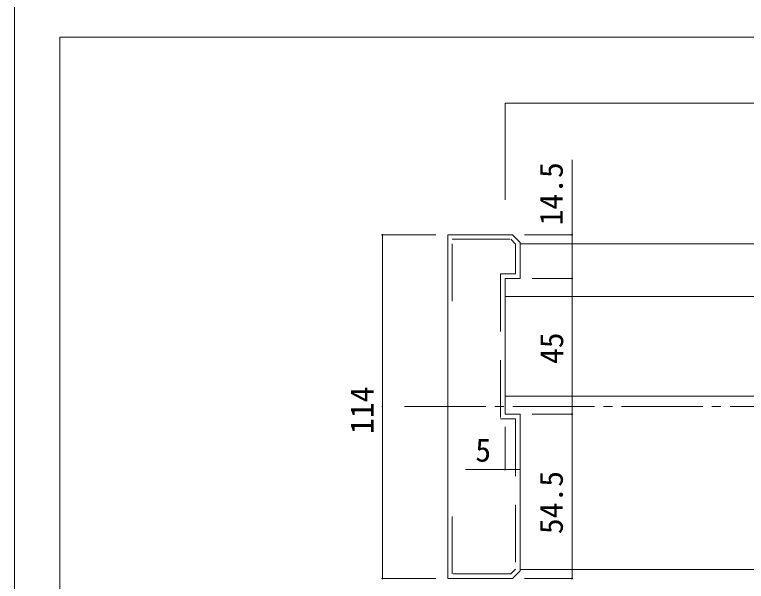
# Model space of a CAD drawing. Units: millimetres on the paper, enlarged 10 times, with parts at other scales. Extents: x -1985 to 2015, y -1370 to 1400.
# Drawn here: x -1985 to -1176, y -704 to -78 of the extents above; entities that cross this region are included whole.
import ezdxf
from ezdxf.enums import TextEntityAlignment as Align

# ---------------------------------------------------------------- set-up
doc = ezdxf.new("R2010")
doc.units = ezdxf.units.MM
doc.header["$LTSCALE"] = 10
doc.linetypes.add('CHAIN2', pattern=[12, 9, -1, 1, -1])
doc.linetypes.add('USER2', pattern=[9.525, 6.35, -3.175])
for name, color, linetype, lineweight in [('1-1_0', 7, 'Continuous', 20), ('2-0_18', 4, 'Continuous', 9), ('2-1', 7, 'Continuous', 20)]:
    doc.layers.add(name, color=color, linetype=linetype, lineweight=lineweight)
doc.styles.add('ＭＳ ゴシック', font='')
doc.styles.get('ＭＳ ゴシック').set_extended_font_data('MS Gothic')

msp = doc.modelspace()

# ---------------------------------------------------------------- linework, layer by layer
at = {"layer": '1-1_0'}
for p in [(395, -102.5), (395, -102.5), (-1935, -1002.5), (395, -102.5), (395, -102.5), (-1935, -1002.5)]:
    msp.add_line(p, (-1935, -102.5), dxfattribs=at)
msp.add_lwpolyline([(-1985, -1370), (2015, -1370), (2015, 1400), (-1985, 1400)], close=True, dxfattribs=at)
at = {"layer": '2-0_18', "linetype": 'CHAIN2'}
msp.add_line((-1554.16, -510.94), (-1106.89, -510.94), dxfattribs=at)
at = {"layer": '2-1', "color": 4, "lineweight": 9}
for p, q in [((-1442.89, -175.55), (-1442.89, -282.34)), ((-1442.89, -175.55), (-686.59, -175.55)), ((-1519.56, -320.94), (-1578.46, -320.94)), ((-1578.46, -320.94), (-1578.46, -700.94)), ((-1412.89, -369.27), (-1368.82, -369.27)), ((-1368.82, -369.27), (-1368.82, -519.27)), ((-1579.05, -510.94), (-1578.46, -510.94)), ((-1412.89, -519.27), (-1368.82, -519.27)), ((-1442.89, -580.43), (-1442.89, -533.15)), ((-1486.59, -580.43), (-1426.23, -580.43)), ((-1519.56, -700.94), (-1578.46, -700.94)), ((-1421.23, -700.94), (-1368.82, -700.94))]:
    msp.add_line(p, q, dxfattribs=at)
at = {"layer": '2-1'}
for p, q in [((-1506.23, -320.94), (-1506.23, -700.94)), ((-1434.56, -320.94), (-1506.23, -320.94)), ((-1426.23, -329.27), (-1434.56, -320.94)), ((-1426.23, -329.27), (-1426.23, -369.27)), ((-1426.23, -330.94), (-1106.89, -330.94)), ((-1442.89, -369.27), (-1426.23, -369.27)), ((-1442.89, -369.27), (-1442.89, -519.27)), ((-1442.89, -389.27), (-1442.89, -499.27)), ((-1442.89, -389.27), (-1106.89, -389.27)), ((-1442.89, -499.27), (-1106.89, -499.27)), ((-1442.89, -519.27), (-1426.23, -519.27)), ((-1442.89, -519.27), (-1426.23, -519.27)), ((-1426.23, -519.27), (-1426.23, -692.6)), ((-1426.23, -692.6), (-1434.56, -700.94)), ((-1426.23, -692.6), (-1434.56, -700.94)), ((-1426.23, -690.94), (-1106.89, -690.94)), ((-1177.24, -690.94), (-1426.23, -690.94)), ((-1434.56, -700.94), (-1506.23, -700.94))]:
    msp.add_line(p, q, dxfattribs=at)
at = {"layer": '2-1', "color": 4, "lineweight": 9}
for points in [[(-1421.23, -320.94), (-1368.82, -320.94), (-1368.82, -238.1)], [(-1412.89, -369.27), (-1368.82, -369.27), (-1368.82, -320.94)], [(-1412.89, -519.27), (-1368.82, -519.27), (-1368.82, -700.94)]]:
    msp.add_lwpolyline(points, dxfattribs=at)
at = {"layer": '2-1', "linetype": 'USER2'}
msp.add_lwpolyline([(-1501.23, -394.27), (-1501.23, -325.94), (-1436.63, -325.94), (-1431.23, -331.34), (-1431.23, -364.27), (-1447.89, -364.27), (-1447.89, -524.27), (-1431.23, -524.27), (-1431.23, -690.53), (-1436.63, -695.94), (-1501.23, -695.94), (-1501.23, -627.6)], dxfattribs=at)
at = {"layer": '2-1', "color": 4, "lineweight": 9}
for centre, start, end in [((-1578.46, -320.94), 90, 270), ((-1578.46, -320.94), 270, 90), ((-1368.82, -320.94), 90, 270), ((-1368.82, -320.94), 270, 90), ((-1368.82, -369.27), 90, 270), ((-1368.82, -369.27), 90, 270), ((-1368.82, -369.27), 270, 90), ((-1368.82, -369.27), 270, 90), ((-1368.82, -519.27), 90, 270), ((-1368.82, -519.27), 90, 270), ((-1368.82, -519.27), 270, 90), ((-1368.82, -519.27), 270, 90), ((-1442.89, -580.43), 90, 270), ((-1442.89, -580.43), 270, 90), ((-1578.46, -700.94), 90, 270), ((-1578.46, -700.94), 270, 90), ((-1368.82, -700.94), 90, 270), ((-1368.82, -700.94), 270, 90)]:
    msp.add_arc(centre, 0.521, start, end, dxfattribs=at)

# ---------------------------------------------------------------- texts
at = {"layer": '2-1', "style": 'ＭＳ ゴシック'}
for s, p in [('14.5', (-1371.32, -310.52)), ('45', (-1370.9, -463.83)), ('114', (-1580.55, -541.16)), ('54.5', (-1371.32, -651.88))]:
    msp.add_text(s, height=25.66, rotation=90, dxfattribs=at).set_placement(p, align=Align.BOTTOM_LEFT)
msp.add_text('5', height=25.66, dxfattribs=at).set_placement((-1475.76, -579.47), align=Align.BOTTOM_LEFT)

doc.saveas('drawing.dxf')
